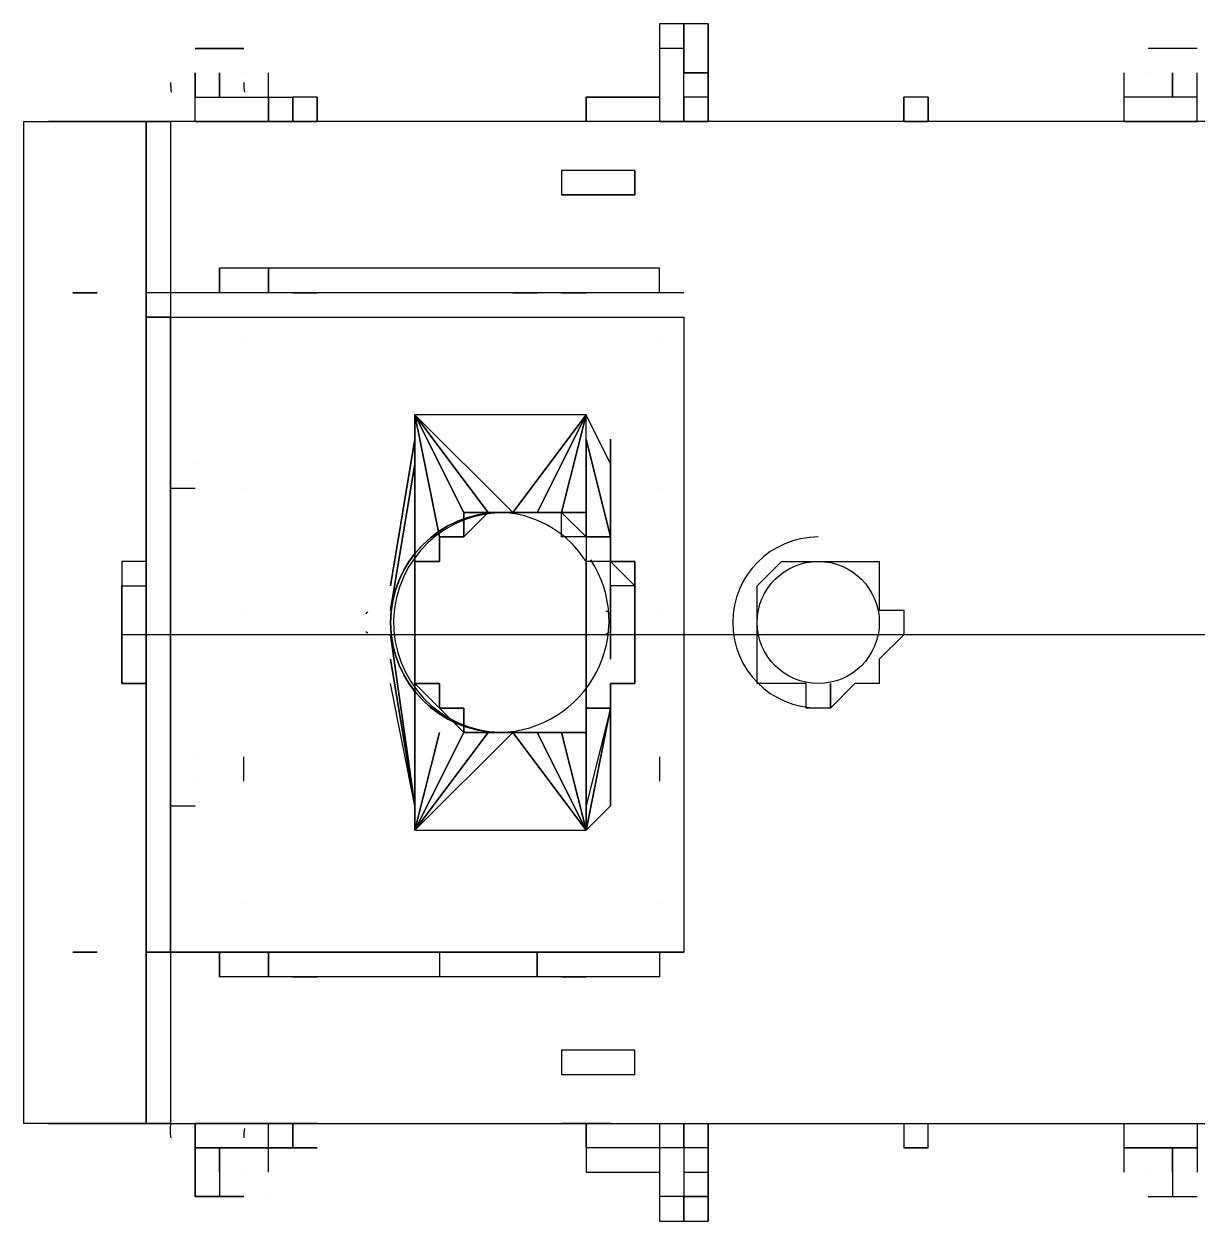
# Model space of a CAD drawing. Header units: metres. Extents: x -941 to 1333, y -28 to 1490.
# Drawn here: x 832.625 to 833.625, y 363.001 to 364.021 of the extents above; entities that cross this region are included whole.
import ezdxf

# ---------------------------------------------------------------- set-up
doc = ezdxf.new("R2010")
doc.units = ezdxf.units.M

msp = doc.modelspace()

# ---------------------------------------------------------------- linework, layer by layer
at = {"lineweight": 25}
for points in [[(833.18779, 364.00037), (833.18779, 364.0212), (833.16696, 364.0212), (833.16696, 364.00037), (833.16696, 363.93789), (833.18779, 363.93789), (833.20861, 363.93789)], [(833.16696, 364.0212), (833.16696, 364.0212)], [(833.16696, 364.0212), (833.16696, 364.0212)], [(833.16696, 364.0212), (833.16696, 364.00037), (833.16696, 363.97954)], [(833.16696, 364.0212), (833.16696, 364.0212)], [(833.16696, 364.0212), (833.16696, 364.0212)], [(833.20861, 364.0212), (833.18779, 364.0212), (833.18779, 364.00037), (833.18779, 363.97954), (833.20861, 363.97954), (833.18779, 363.97954)], [(833.18779, 364.0212), (833.18779, 364.0212)], [(833.20861, 364.0212), (833.20861, 364.0212)], [(833.20861, 364.0212), (833.20861, 364.0212)], [(833.20861, 364.0212), (833.20861, 364.0212)], [(833.20861, 364.0212), (833.20861, 364.0212)], [(833.20861, 363.95872), (833.18779, 363.95872), (833.18779, 363.93789), (833.18779, 364.00037), (833.16696, 364.00037)], [(833.18779, 364.00037), (833.18779, 364.00037)], [(833.20861, 364.00037), (833.20861, 364.00037)], [(833.20861, 363.93789), (833.20861, 364.00037), (833.20861, 363.93789)], [(833.20861, 364.00037), (833.20861, 364.00037)], [(833.62518, 364.00037), (833.58353, 364.00037)], [(832.77122, 363.97954), (832.77122, 363.97954)], [(832.77122, 363.97954), (832.77122, 363.97954)], [(832.77122, 363.97954), (832.77122, 363.97954)], [(832.77122, 363.97954), (832.77122, 363.95872)], [(832.77122, 363.97954), (832.77122, 363.95872)], [(832.8337, 363.93789), (832.77122, 363.93789), (832.77122, 363.95872), (832.8337, 363.95872), (832.8337, 363.97954)], [(832.77122, 363.95872), (832.77122, 363.97954)], [(832.77122, 363.97954), (832.77122, 363.97954)], [(832.77122, 363.97954), (832.77122, 363.97954)], [(832.77122, 363.95872), (832.77122, 363.97954)], [(832.79205, 363.97954), (832.79205, 363.97954)], [(832.79205, 363.97954), (832.79205, 363.97954)], [(832.79205, 363.97954), (832.79205, 363.97954)], [(832.79205, 363.97954), (832.79205, 363.97954)], [(832.79205, 363.95872), (832.79205, 363.97954)], [(832.79205, 363.97954), (832.79205, 363.97954)], [(832.79205, 363.97954), (832.79205, 363.95872)], [(832.81288, 363.97954), (832.81288, 363.97954)], [(832.81288, 363.97954), (832.81288, 363.97954)], [(832.8337, 363.97954), (832.8337, 363.97954)], [(833.16696, 363.97954), (833.16696, 363.97954)], [(833.16696, 363.97954), (833.16696, 363.97954)], [(833.16696, 363.97954), (833.16696, 363.97954)], [(833.18779, 363.97954), (833.18779, 363.97954)], [(833.5627, 363.97954), (833.5627, 363.93789), (833.62518, 363.93789), (833.62518, 363.97954)], [(833.58353, 363.97954), (833.58353, 363.97954)], [(833.60435, 363.97954), (833.60435, 363.97954)], [(833.60435, 363.97954), (833.60435, 363.95872)], [(833.62518, 363.97954), (833.62518, 363.97954)], [(832.77122, 363.95872), (832.77122, 363.95872)], [(832.77122, 363.93789), (832.77122, 363.95872)], [(832.77122, 363.95872), (832.77122, 363.95872)], [(832.77122, 363.95872), (832.77122, 363.95872)], [(832.79205, 363.95872), (832.79205, 363.95872)], [(832.79205, 363.95872), (832.79205, 363.95872)], [(832.79205, 363.95872), (832.79205, 363.95872)], [(832.79205, 363.95872), (832.79205, 363.95872)], [(832.8337, 363.95872), (832.8337, 363.93789)], [(832.8337, 363.95872), (832.85453, 363.95872)], [(832.87536, 363.93789), (832.87536, 363.95872), (832.85453, 363.95872), (832.85453, 363.93789), (832.85453, 363.95872), (832.85453, 363.93789), (832.85453, 363.95872)], [(832.85453, 363.95872), (832.85453, 363.95872)], [(832.87536, 363.93789), (832.87536, 363.95872)], [(832.87536, 363.93789), (832.87536, 363.95872)], [(833.10447, 363.95872), (833.10447, 363.95872)], [(833.1253, 363.95872), (833.1253, 363.95872)], [(833.18779, 363.95872), (833.18779, 363.95872)], [(833.20861, 363.95872), (833.20861, 363.95872)], [(833.37524, 363.93789), (833.37524, 363.95872), (833.37524, 363.93789), (833.37524, 363.95872), (833.37524, 363.93789), (833.37524, 363.95872), (833.37524, 363.93789), (833.39607, 363.93789), (833.39607, 363.95872), (833.39607, 363.93789), (833.39607, 363.95872), (833.37524, 363.95872)], [(833.62518, 363.95872), (833.5627, 363.95872)], [(833.60435, 363.95872), (833.60435, 363.95872)], [(833.18779, 363.79209), (832.72956, 363.79209), (832.72956, 363.77126), (832.75039, 363.77126), (832.72956, 363.77126), (832.72956, 363.56298), (832.70873, 363.56298), (832.70873, 363.54215), (832.72956, 363.54215), (832.72956, 363.45883), (832.72956, 363.25055), (832.72956, 363.22972), (832.75039, 363.22972), (832.75039, 363.08392), (832.72956, 363.08392), (832.62542, 363.08392), (832.62542, 363.93789), (832.72956, 363.93789), (832.75039, 363.93789), (832.75039, 363.79209), (832.75039, 363.77126), (832.75039, 363.64629), (832.75039, 363.37552), (832.75039, 363.22972), (833.18779, 363.22972), (832.72956, 363.22972), (832.75039, 363.22972), (832.75039, 363.37552), (832.75039, 363.64629), (832.75039, 363.77126), (833.18779, 363.77126), (833.18779, 363.22972)], [(832.64625, 363.93789), (832.64625, 363.93789)], [(832.75039, 363.93789), (832.64625, 363.93789)], [(832.72956, 363.93789), (832.72956, 363.93789)], [(832.72956, 363.93789), (832.72956, 363.93789)], [(832.72956, 363.93789), (832.72956, 363.93789)], [(832.72956, 363.93789), (832.72956, 363.93789)], [(832.72956, 363.93789), (832.72956, 363.93789)], [(834.6666, 363.93789), (834.62495, 363.93789), (834.64577, 363.93789), (834.74992, 363.93789), (832.72956, 363.93789), (832.72956, 363.77126)], [(832.72956, 363.08392), (832.72956, 363.45883), (832.72956, 363.54215), (832.72956, 363.56298), (832.72956, 363.93789)], [(832.72956, 363.93789), (832.72956, 363.93789)], [(832.75039, 363.93789), (832.75039, 363.93789)], [(832.77122, 363.93789), (832.77122, 363.93789)], [(832.77122, 363.93789), (832.77122, 363.93789)], [(832.77122, 363.93789), (832.77122, 363.93789)], [(832.77122, 363.93789), (832.87536, 363.93789)], [(832.77122, 363.93789), (832.77122, 363.93789)], [(832.77122, 363.93789), (832.77122, 363.93789)], [(832.77122, 363.93789), (832.77122, 363.93789)], [(832.77122, 363.93789), (832.77122, 363.93789)], [(832.79205, 363.93789), (832.79205, 363.93789)], [(832.79205, 363.93789), (832.79205, 363.93789)], [(832.81288, 363.93789), (832.81288, 363.93789)], [(832.87536, 363.93789), (832.8337, 363.93789)], [(832.8337, 363.93789), (832.8337, 363.93789)], [(832.85453, 363.93789), (832.85453, 363.93789)], [(832.87536, 363.93789), (832.87536, 363.93789)], [(832.87536, 363.93789), (832.87536, 363.93789)], [(832.87536, 363.93789), (832.87536, 363.93789)], [(832.87536, 363.93789), (832.87536, 363.93789)], [(833.08364, 363.93789), (833.08364, 363.93789)], [(833.1253, 363.93789), (833.08364, 363.93789)], [(833.10447, 363.93789), (833.10447, 363.93789)], [(833.10447, 363.93789), (833.10447, 363.93789)], [(833.1253, 363.93789), (833.1253, 363.93789)], [(833.1253, 363.93789), (833.1253, 363.93789)], [(833.18779, 363.93789), (833.18779, 363.93789)], [(833.20861, 363.93789), (833.20861, 363.93789)], [(833.37524, 363.93789), (833.37524, 363.93789)], [(833.37524, 363.93789), (833.37524, 363.93789)], [(833.37524, 363.93789), (833.37524, 363.93789)], [(833.39607, 363.93789), (833.39607, 363.93789)], [(833.39607, 363.93789), (833.39607, 363.93789)], [(833.39607, 363.93789), (833.39607, 363.93789)], [(833.14613, 363.89623), (833.14613, 363.8754)], [(833.08364, 363.8754), (833.08364, 363.8754)], [(833.14613, 363.8754), (833.08364, 363.8754), (833.14613, 363.8754)], [(833.08364, 363.8754), (833.08364, 363.8754)], [(833.14613, 363.8754), (833.14613, 363.8754)], [(833.14613, 363.8754), (833.14613, 363.8754)], [(833.14613, 363.8754), (833.14613, 363.8754)], [(832.72956, 363.83375), (832.72956, 363.83375)], [(832.72956, 363.83375), (832.72956, 363.83375)], [(832.72956, 363.83375), (832.72956, 363.83375)], [(832.72956, 363.83375), (832.72956, 363.83375)], [(832.72956, 363.83375), (832.72956, 363.83375)], [(832.72956, 363.83375), (832.72956, 363.83375)], [(833.16696, 363.79209), (833.16696, 363.81292), (832.79205, 363.81292)], [(832.66708, 363.79209), (832.66708, 363.79209)], [(832.66708, 363.79209), (832.6879, 363.79209), (832.66708, 363.79209)], [(832.66708, 363.79209), (832.66708, 363.79209)], [(832.6879, 363.79209), (832.6879, 363.79209)], [(832.6879, 363.79209), (832.6879, 363.79209)], [(832.85453, 363.79209), (832.85453, 363.79209)], [(832.85453, 363.79209), (832.85453, 363.79209)], [(832.85453, 363.79209), (832.85453, 363.79209)], [(832.85453, 363.79209), (832.85453, 363.79209)], [(832.85453, 363.79209), (832.85453, 363.79209)], [(832.85453, 363.79209), (832.85453, 363.79209)], [(832.87536, 363.79209), (832.87536, 363.79209)], [(832.87536, 363.79209), (832.87536, 363.79209)], [(832.9795, 363.79209), (832.9795, 363.79209)], [(832.9795, 363.79209), (832.9795, 363.79209)], [(832.9795, 363.79209), (832.9795, 363.79209)], [(832.9795, 363.79209), (832.9795, 363.79209)], [(832.9795, 363.79209), (832.9795, 363.79209)], [(832.9795, 363.79209), (832.9795, 363.79209)], [(832.9795, 363.79209), (832.9795, 363.79209)], [(833.04199, 363.79209), (833.04199, 363.79209)], [(833.04199, 363.79209), (833.04199, 363.79209)], [(833.04199, 363.79209), (833.04199, 363.79209)], [(833.04199, 363.79209), (833.04199, 363.79209)], [(833.04199, 363.79209), (833.06282, 363.79209)], [(833.06282, 363.79209), (833.06282, 363.79209)], [(833.06282, 363.79209), (833.06282, 363.79209)], [(833.06282, 363.79209), (833.06282, 363.79209)], [(833.06282, 363.79209), (833.06282, 363.79209)], [(833.06282, 363.79209), (833.06282, 363.79209)], [(833.08364, 363.79209), (833.08364, 363.79209)], [(833.08364, 363.79209), (833.08364, 363.79209)], [(833.08364, 363.79209), (833.08364, 363.79209)], [(833.08364, 363.79209), (833.08364, 363.79209)], [(833.08364, 363.79209), (833.08364, 363.79209)], [(833.10447, 363.79209), (833.10447, 363.79209)], [(833.10447, 363.79209), (833.10447, 363.79209)], [(833.10447, 363.79209), (833.10447, 363.79209)], [(833.10447, 363.79209), (833.10447, 363.79209)], [(832.72956, 363.77126), (832.72956, 363.77126)], [(832.72956, 363.77126), (832.72956, 363.77126)], [(832.72956, 363.77126), (832.72956, 363.77126)], [(832.72956, 363.77126), (832.72956, 363.77126)], [(832.72956, 363.77126), (832.72956, 363.77126)], [(832.72956, 363.77126), (832.72956, 363.77126)], [(832.75039, 363.77126), (832.72956, 363.77126), (832.75039, 363.77126)], [(832.72956, 363.77126), (832.72956, 363.77126)], [(833.16696, 363.77126), (833.16696, 363.77126)], [(832.81288, 363.75043), (832.81288, 363.75043)], [(832.81288, 363.75043), (832.81288, 363.75043)], [(832.81288, 363.75043), (832.81288, 363.75043)], [(832.81288, 363.75043), (832.81288, 363.75043)], [(832.81288, 363.75043), (832.81288, 363.75043)], [(833.16696, 363.75043), (833.16696, 363.75043)], [(833.16696, 363.75043), (833.16696, 363.75043)], [(833.16696, 363.75043), (833.16696, 363.75043)], [(833.16696, 363.75043), (833.16696, 363.75043)], [(833.16696, 363.75043), (833.16696, 363.75043)], [(833.16696, 363.75043), (833.16696, 363.75043)], [(832.95867, 363.68795), (832.95867, 363.68795)], [(832.95867, 363.68795), (832.95867, 363.68795)], [(832.95867, 363.68795), (832.95867, 363.68795)], [(832.95867, 363.68795), (832.95867, 363.68795)], [(833.10447, 363.68795), (832.95867, 363.68795)], [(832.95867, 363.68795), (832.95867, 363.68795)], [(832.95867, 363.68795), (832.95867, 363.68795)], [(832.95867, 363.68795), (832.95867, 363.68795)], [(832.9795, 363.58381), (832.95867, 363.68795), (832.9795, 363.58381)], [(833.00033, 363.60463), (832.95867, 363.68795), (833.00033, 363.60463)], [(833.02116, 363.60463), (832.95867, 363.68795), (833.02116, 363.60463)], [(833.10447, 363.68795), (833.10447, 363.68795)], [(833.10447, 363.68795), (833.10447, 363.68795)], [(833.10447, 363.68795), (833.10447, 363.68795)], [(833.10447, 363.68795), (833.10447, 363.68795)], [(833.10447, 363.66712), (833.10447, 363.68795)], [(833.10447, 363.66712), (833.10447, 363.68795)], [(833.1253, 363.64629), (833.10447, 363.68795)], [(833.10447, 363.68795), (833.10447, 363.68795)], [(833.10447, 363.68795), (833.10447, 363.68795)], [(832.75039, 363.66712), (832.75039, 363.66712)], [(832.75039, 363.66712), (832.75039, 363.66712)], [(832.75039, 363.66712), (832.75039, 363.66712)], [(832.75039, 363.66712), (832.75039, 363.66712)], [(832.93785, 363.54215), (832.95867, 363.66712), (832.93785, 363.54215)], [(832.95867, 363.66712), (832.95867, 363.66712)], [(832.95867, 363.66712), (832.95867, 363.66712)], [(832.95867, 363.66712), (832.95867, 363.66712)], [(832.95867, 363.66712), (832.95867, 363.66712)], [(832.95867, 363.66712), (832.95867, 363.66712)], [(833.10447, 363.66712), (833.10447, 363.66712)], [(833.10447, 363.66712), (833.10447, 363.66712)], [(833.10447, 363.66712), (833.10447, 363.66712)], [(833.10447, 363.66712), (833.10447, 363.66712)], [(833.10447, 363.66712), (833.10447, 363.66712)], [(833.10447, 363.58381), (833.10447, 363.66712), (833.10447, 363.58381)], [(833.10447, 363.66712), (833.1253, 363.58381), (833.10447, 363.66712), (833.1253, 363.58381)], [(833.1253, 363.64629), (833.1253, 363.66712)], [(833.1253, 363.66712), (833.1253, 363.56298), (833.1253, 363.64629)], [(832.72956, 363.64629), (832.72956, 363.64629)], [(832.72956, 363.64629), (832.72956, 363.64629)], [(832.72956, 363.64629), (832.72956, 363.64629)], [(832.72956, 363.64629), (832.72956, 363.64629)], [(832.72956, 363.64629), (832.72956, 363.64629)], [(832.75039, 363.64629), (832.75039, 363.64629)], [(832.75039, 363.64629), (832.75039, 363.64629)], [(832.75039, 363.64629), (832.75039, 363.64629)], [(832.75039, 363.64629), (832.75039, 363.64629)], [(832.75039, 363.64629), (832.75039, 363.64629)], [(832.75039, 363.64629), (832.75039, 363.64629)], [(832.75039, 363.64629), (832.75039, 363.64629)], [(832.75039, 363.64629), (832.75039, 363.64629)], [(832.75039, 363.64629), (832.75039, 363.64629)], [(832.75039, 363.64629), (832.75039, 363.64629)], [(832.75039, 363.64629), (832.75039, 363.64629)], [(832.75039, 363.64629), (832.75039, 363.64629)], [(832.77122, 363.64629), (832.77122, 363.64629)], [(832.77122, 363.64629), (832.77122, 363.64629)], [(832.77122, 363.64629), (832.77122, 363.64629)], [(832.77122, 363.64629), (832.77122, 363.64629)], [(832.77122, 363.64629), (832.77122, 363.64629)], [(832.93785, 363.52132), (832.95867, 363.64629), (832.93785, 363.52132)], [(832.95867, 363.64629), (832.95867, 363.64629)], [(832.95867, 363.64629), (832.95867, 363.64629)], [(833.1253, 363.56298), (833.1253, 363.64629)], [(833.1253, 363.64629), (833.1253, 363.64629)], [(832.72956, 363.62546), (832.72956, 363.62546)], [(832.72956, 363.62546), (832.72956, 363.62546)], [(832.75039, 363.62546), (832.75039, 363.62546)], [(832.75039, 363.62546), (832.77122, 363.62546)], [(832.75039, 363.62546), (832.75039, 363.62546)], [(832.75039, 363.62546), (832.75039, 363.62546)], [(832.75039, 363.62546), (832.75039, 363.62546)], [(832.75039, 363.62546), (832.75039, 363.62546)], [(832.75039, 363.62546), (832.75039, 363.62546)], [(832.75039, 363.62546), (832.75039, 363.62546)], [(832.75039, 363.62546), (832.75039, 363.62546)], [(832.75039, 363.62546), (832.75039, 363.62546)], [(832.77122, 363.62546), (832.77122, 363.62546)], [(832.77122, 363.62546), (832.77122, 363.62546)], [(832.81288, 363.62546), (832.81288, 363.62546)], [(832.81288, 363.62546), (832.81288, 363.62546)], [(832.81288, 363.62546), (832.81288, 363.62546)], [(832.81288, 363.62546), (832.81288, 363.62546)], [(832.81288, 363.62546), (832.81288, 363.62546)], [(833.16696, 363.62546), (833.16696, 363.62546)], [(833.16696, 363.62546), (833.16696, 363.62546)], [(833.16696, 363.62546), (833.16696, 363.62546)], [(833.16696, 363.62546), (833.16696, 363.62546)], [(833.16696, 363.62546), (833.16696, 363.62546)], [(833.16696, 363.62546), (833.16696, 363.62546)], [(833.04199, 363.60463), (833.04199, 363.60463)], [(833.04199, 363.60463), (833.04199, 363.60463)], [(833.10447, 363.58381), (833.10447, 363.43801)], [(832.72956, 363.56298), (832.72956, 363.56298)], [(832.72956, 363.56298), (832.72956, 363.56298)], [(833.1253, 363.56298), (833.10447, 363.56298)], [(833.10447, 363.56298), (833.10447, 363.43801)], [(833.1253, 363.56298), (833.1253, 363.56298)], [(833.1253, 363.56298), (833.1253, 363.56298)], [(833.1253, 363.50049), (833.1253, 363.52132), (833.1253, 363.54215), (833.1253, 363.56298)], [(833.31276, 363.56298), (833.31276, 363.56298)], [(833.31276, 363.56298), (833.31276, 363.56298)], [(833.31276, 363.56298), (833.31276, 363.56298)], [(833.31276, 363.56298), (833.31276, 363.56298)], [(833.31276, 363.56298), (833.31276, 363.56298)], [(833.31276, 363.56298), (833.31276, 363.56298)], [(833.31276, 363.56298), (833.31276, 363.56298)], [(833.31276, 363.56298), (833.31276, 363.56298)], [(833.31276, 363.56298), (833.31276, 363.56298)], [(833.31276, 363.56298), (833.31276, 363.56298)], [(832.70873, 363.54215), (832.70873, 363.54215)], [(832.70873, 363.54215), (832.70873, 363.54215)], [(832.72956, 363.54215), (832.72956, 363.54215)], [(832.72956, 363.54215), (832.72956, 363.54215)], [(832.72956, 363.54215), (832.72956, 363.54215)], [(833.1253, 363.54215), (833.1253, 363.54215)], [(833.1253, 363.54215), (833.1253, 363.54215)], [(833.1253, 363.54215), (833.1253, 363.54215)], [(833.1253, 363.54215), (833.1253, 363.50049), (833.1253, 363.52132)], [(833.25027, 363.54215), (833.25027, 363.54215)], [(833.25027, 363.54215), (833.25027, 363.54215)], [(833.25027, 363.54215), (833.25027, 363.54215)], [(833.25027, 363.54215), (833.25027, 363.54215)], [(833.25027, 363.54215), (833.25027, 363.54215)], [(833.25027, 363.54215), (833.25027, 363.54215)], [(833.35441, 363.54215), (833.35441, 363.54215)], [(833.35441, 363.54215), (833.35441, 363.54215)], [(833.35441, 363.54215), (833.35441, 363.54215)], [(833.35441, 363.54215), (833.35441, 363.54215)], [(833.35441, 363.54215), (833.35441, 363.54215)], [(833.35441, 363.54215), (833.35441, 363.54215)], [(832.81288, 363.52132), (832.81288, 363.52132)], [(833.1253, 363.52132), (833.1253, 363.52132)], [(833.1253, 363.52132), (833.1253, 363.52132)], [(833.1253, 363.52132), (833.1253, 363.52132)], [(833.16696, 363.52132), (833.16696, 363.52132)], [(834.74992, 363.50049), (832.70873, 363.50049)], [(832.81288, 363.50049), (832.81288, 363.50049)], [(832.81288, 363.50049), (832.81288, 363.50049)], [(832.81288, 363.50049), (832.81288, 363.50049)], [(832.81288, 363.50049), (832.81288, 363.50049)], [(832.93785, 363.50049), (832.93785, 363.50049)], [(832.93785, 363.47966), (832.95867, 363.35469), (832.93785, 363.50049), (832.95867, 363.35469), (832.95867, 363.33386), (833.10447, 363.33386), (833.04199, 363.41718), (833.10447, 363.33386), (833.06282, 363.41718), (833.10447, 363.33386), (833.08364, 363.41718), (833.10447, 363.33386), (833.08364, 363.41718), (833.10447, 363.33386), (833.10447, 363.41718), (833.10447, 363.33386), (833.1253, 363.43801), (833.10447, 363.33386)], [(833.1253, 363.47966), (833.1253, 363.50049), (833.10447, 363.50049)], [(833.1253, 363.50049), (833.1253, 363.50049)], [(833.1253, 363.50049), (833.1253, 363.50049)], [(833.1253, 363.47966), (833.1253, 363.50049), (833.1253, 363.47966)], [(833.16696, 363.50049), (833.16696, 363.50049)], [(833.16696, 363.50049), (833.16696, 363.50049)], [(833.16696, 363.50049), (833.16696, 363.50049)], [(833.16696, 363.50049), (833.16696, 363.50049)], [(833.16696, 363.50049), (833.16696, 363.50049)], [(833.16696, 363.50049), (833.16696, 363.50049)], [(833.37524, 363.50049), (833.37524, 363.50049)], [(832.70873, 363.47966), (832.70873, 363.47966)], [(832.70873, 363.47966), (832.70873, 363.47966)], [(832.93785, 363.47966), (832.93785, 363.47966)], [(832.93785, 363.47966), (832.93785, 363.47966)], [(832.95867, 363.33386), (832.95867, 363.45883), (832.95867, 363.33386), (832.95867, 363.43801), (832.95867, 363.33386), (832.9795, 363.41718), (832.95867, 363.33386), (833.00033, 363.41718), (832.95867, 363.33386), (833.02116, 363.41718), (832.95867, 363.33386), (833.04199, 363.41718), (832.95867, 363.33386), (832.95867, 363.35469), (832.93785, 363.47966), (832.95867, 363.35469), (832.93785, 363.45883)], [(832.93785, 363.47966), (832.93785, 363.47966)], [(833.1253, 363.47966), (833.1253, 363.47966)], [(833.1253, 363.47966), (833.1253, 363.47966)], [(833.1253, 363.47966), (833.1253, 363.47966)], [(833.1253, 363.47966), (833.1253, 363.47966)], [(833.25027, 363.47966), (833.25027, 363.47966)], [(833.25027, 363.47966), (833.25027, 363.47966)], [(833.25027, 363.47966), (833.25027, 363.47966)], [(833.25027, 363.47966), (833.25027, 363.47966)], [(833.25027, 363.47966), (833.25027, 363.47966)], [(833.35441, 363.47966), (833.35441, 363.47966)], [(833.35441, 363.47966), (833.35441, 363.47966)], [(833.35441, 363.47966), (833.35441, 363.47966)], [(833.35441, 363.47966), (833.35441, 363.47966)], [(833.35441, 363.47966), (833.35441, 363.47966)], [(833.35441, 363.47966), (833.35441, 363.47966)], [(832.72956, 363.45883), (832.72956, 363.45883)], [(832.72956, 363.45883), (832.72956, 363.45883)], [(832.72956, 363.45883), (832.72956, 363.45883)], [(832.72956, 363.45883), (832.72956, 363.45883)], [(833.31276, 363.45883), (833.31276, 363.45883)], [(833.31276, 363.45883), (833.31276, 363.45883)], [(833.31276, 363.45883), (833.31276, 363.43801)], [(833.31276, 363.45883), (833.31276, 363.45883)], [(833.31276, 363.45883), (833.31276, 363.45883)], [(833.31276, 363.45883), (833.31276, 363.45883)], [(833.31276, 363.45883), (833.31276, 363.45883)], [(833.31276, 363.45883), (833.31276, 363.45883)], [(833.31276, 363.45883), (833.31276, 363.45883)], [(833.31276, 363.43801), (833.31276, 363.43801)], [(833.04199, 363.41718), (833.04199, 363.41718)], [(833.04199, 363.41718), (833.04199, 363.41718)], [(833.04199, 363.41718), (833.04199, 363.41718)], [(833.04199, 363.41718), (833.04199, 363.41718)], [(833.06282, 363.41718), (833.06282, 363.41718)], [(833.06282, 363.41718), (833.06282, 363.41718)], [(832.75039, 363.39635), (832.75039, 363.39635)], [(832.75039, 363.39635), (832.75039, 363.39635)], [(832.75039, 363.39635), (832.75039, 363.39635)], [(832.75039, 363.39635), (832.75039, 363.39635)], [(832.75039, 363.39635), (832.75039, 363.39635)], [(832.75039, 363.39635), (832.75039, 363.39635)], [(832.75039, 363.39635), (832.75039, 363.39635)], [(832.77122, 363.39635), (832.77122, 363.39635)], [(832.81288, 363.39635), (832.81288, 363.39635)], [(832.81288, 363.37552), (832.81288, 363.39635)], [(832.81288, 363.39635), (832.81288, 363.39635)], [(832.81288, 363.39635), (832.81288, 363.39635)], [(832.81288, 363.39635), (832.81288, 363.39635)], [(833.16696, 363.39635), (833.16696, 363.39635)], [(833.16696, 363.39635), (833.16696, 363.39635)], [(833.16696, 363.39635), (833.16696, 363.39635)], [(833.16696, 363.39635), (833.16696, 363.39635)], [(833.16696, 363.39635), (833.16696, 363.39635)], [(833.16696, 363.39635), (833.16696, 363.37552)], [(832.72956, 363.37552), (832.72956, 363.37552)], [(832.72956, 363.37552), (832.72956, 363.37552)], [(832.72956, 363.37552), (832.72956, 363.37552)], [(832.72956, 363.37552), (832.72956, 363.37552)], [(832.72956, 363.37552), (832.72956, 363.37552)], [(832.72956, 363.37552), (832.72956, 363.37552)], [(832.75039, 363.37552), (832.75039, 363.37552)], [(832.75039, 363.37552), (832.75039, 363.37552)], [(832.75039, 363.37552), (832.75039, 363.37552)], [(832.75039, 363.37552), (832.75039, 363.37552)], [(832.75039, 363.37552), (832.75039, 363.37552)], [(832.75039, 363.37552), (832.75039, 363.37552)], [(832.75039, 363.37552), (832.75039, 363.37552)], [(832.75039, 363.37552), (832.75039, 363.37552)], [(832.77122, 363.37552), (832.77122, 363.37552)], [(832.77122, 363.37552), (832.77122, 363.37552)], [(832.77122, 363.37552), (832.77122, 363.37552)], [(832.77122, 363.37552), (832.77122, 363.37552)], [(832.77122, 363.37552), (832.77122, 363.37552)], [(832.81288, 363.37552), (832.81288, 363.37552)], [(833.16696, 363.37552), (833.16696, 363.37552)], [(832.75039, 363.35469), (832.75039, 363.35469)], [(832.75039, 363.35469), (832.77122, 363.35469)], [(832.75039, 363.35469), (832.75039, 363.35469)], [(832.75039, 363.35469), (832.75039, 363.35469)], [(832.75039, 363.35469), (832.75039, 363.35469)], [(832.75039, 363.35469), (832.75039, 363.35469)], [(832.75039, 363.35469), (832.75039, 363.35469)], [(832.75039, 363.35469), (832.75039, 363.35469)], [(832.75039, 363.35469), (832.75039, 363.35469)], [(832.75039, 363.35469), (832.75039, 363.35469)], [(832.77122, 363.35469), (832.77122, 363.35469)], [(832.77122, 363.35469), (832.77122, 363.35469)], [(832.95867, 363.35469), (832.95867, 363.35469)], [(832.95867, 363.35469), (832.95867, 363.35469)], [(832.95867, 363.35469), (832.95867, 363.35469)], [(832.95867, 363.35469), (832.95867, 363.35469)], [(832.95867, 363.35469), (832.95867, 363.35469)], [(833.10447, 363.35469), (833.10447, 363.35469)], [(833.10447, 363.35469), (833.10447, 363.35469)], [(833.1253, 363.35469), (833.1253, 363.35469)], [(832.95867, 363.33386), (832.95867, 363.33386)], [(832.95867, 363.33386), (832.95867, 363.33386)], [(832.95867, 363.33386), (832.95867, 363.33386)], [(832.95867, 363.33386), (832.95867, 363.33386)], [(832.95867, 363.33386), (832.95867, 363.33386)], [(832.95867, 363.33386), (832.95867, 363.33386)], [(832.95867, 363.33386), (832.95867, 363.33386)], [(832.95867, 363.33386), (832.95867, 363.33386)], [(832.95867, 363.33386), (832.95867, 363.33386)], [(833.10447, 363.33386), (833.10447, 363.33386)], [(833.10447, 363.33386), (833.10447, 363.33386)], [(833.10447, 363.33386), (833.10447, 363.33386)], [(833.10447, 363.33386), (833.10447, 363.33386)], [(833.10447, 363.33386), (833.10447, 363.33386)], [(833.10447, 363.33386), (833.10447, 363.33386)], [(833.10447, 363.33386), (833.10447, 363.33386)], [(832.81288, 363.27138), (832.81288, 363.27138)], [(832.81288, 363.27138), (832.81288, 363.27138)], [(832.81288, 363.27138), (832.81288, 363.27138)], [(832.81288, 363.27138), (832.81288, 363.27138)], [(832.81288, 363.27138), (832.81288, 363.27138)], [(833.16696, 363.27138), (833.16696, 363.27138)], [(833.16696, 363.27138), (833.16696, 363.27138)], [(833.16696, 363.27138), (833.16696, 363.27138)], [(833.16696, 363.27138), (833.16696, 363.27138)], [(833.16696, 363.27138), (833.16696, 363.27138)], [(833.16696, 363.27138), (833.16696, 363.27138)], [(832.72956, 363.25055), (832.72956, 363.25055)], [(832.72956, 363.25055), (832.72956, 363.22972), (832.72956, 363.08392), (834.74992, 363.08392), (834.64577, 363.08392)], [(832.66708, 363.22972), (832.66708, 363.22972)], [(832.66708, 363.22972), (832.6879, 363.22972), (832.66708, 363.22972)], [(832.66708, 363.22972), (832.66708, 363.22972)], [(832.6879, 363.22972), (832.6879, 363.22972)], [(832.6879, 363.22972), (832.6879, 363.22972)], [(832.72956, 363.22972), (832.72956, 363.22972)], [(832.72956, 363.22972), (832.72956, 363.22972)], [(832.72956, 363.22972), (832.72956, 363.22972)], [(832.72956, 363.22972), (832.72956, 363.22972)], [(832.72956, 363.22972), (832.72956, 363.22972)], [(832.72956, 363.22972), (832.72956, 363.22972)], [(832.75039, 363.22972), (832.72956, 363.22972), (832.75039, 363.22972)], [(832.72956, 363.22972), (832.72956, 363.22972)], [(832.75039, 363.22972), (832.75039, 363.22972)], [(833.16696, 363.22972), (833.16696, 363.20889), (832.79205, 363.20889), (832.79205, 363.22972), (832.79205, 363.20889)], [(832.85453, 363.22972), (832.85453, 363.22972)], [(832.85453, 363.22972), (832.85453, 363.22972)], [(832.87536, 363.22972), (832.85453, 363.22972)], [(832.85453, 363.22972), (832.85453, 363.22972)], [(832.85453, 363.22972), (832.85453, 363.22972)], [(832.85453, 363.22972), (832.85453, 363.22972)], [(832.85453, 363.22972), (832.85453, 363.22972)], [(832.87536, 363.22972), (832.87536, 363.22972)], [(832.87536, 363.22972), (832.87536, 363.22972)], [(832.9795, 363.22972), (832.9795, 363.20889)], [(832.9795, 363.22972), (832.9795, 363.22972)], [(832.9795, 363.22972), (832.9795, 363.22972)], [(832.9795, 363.22972), (832.9795, 363.22972)], [(832.9795, 363.22972), (832.9795, 363.22972)], [(832.9795, 363.22972), (832.9795, 363.22972)], [(832.9795, 363.22972), (832.9795, 363.22972)], [(832.9795, 363.22972), (832.9795, 363.22972)], [(832.9795, 363.22972), (832.9795, 363.22972)], [(833.04199, 363.22972), (833.04199, 363.22972)], [(833.04199, 363.22972), (833.04199, 363.22972)], [(833.04199, 363.22972), (833.04199, 363.22972)], [(833.04199, 363.22972), (833.04199, 363.22972)], [(833.04199, 363.22972), (833.06282, 363.22972)], [(833.06282, 363.22972), (833.06282, 363.22972)], [(833.06282, 363.22972), (833.06282, 363.20889), (833.06282, 363.22972)], [(833.06282, 363.22972), (833.06282, 363.22972)], [(833.06282, 363.22972), (833.06282, 363.22972)], [(833.06282, 363.22972), (833.06282, 363.22972)], [(833.06282, 363.22972), (833.06282, 363.22972)], [(833.06282, 363.22972), (833.06282, 363.22972)], [(833.08364, 363.22972), (833.08364, 363.22972)], [(833.08364, 363.22972), (833.08364, 363.22972)], [(833.10447, 363.22972), (833.08364, 363.22972)], [(833.08364, 363.22972), (833.08364, 363.22972)], [(833.08364, 363.22972), (833.08364, 363.22972)], [(833.08364, 363.22972), (833.08364, 363.22972)], [(833.08364, 363.22972), (833.08364, 363.22972)], [(833.10447, 363.22972), (833.10447, 363.22972)], [(833.10447, 363.22972), (833.10447, 363.22972)], [(833.16696, 363.22972), (833.16696, 363.22972)], [(832.79205, 363.20889), (832.79205, 363.20889)], [(832.85453, 363.20889), (832.85453, 363.20889)], [(832.85453, 363.20889), (832.87536, 363.20889)], [(832.9795, 363.20889), (832.9795, 363.20889)], [(832.9795, 363.20889), (832.9795, 363.20889)], [(832.9795, 363.20889), (832.9795, 363.20889)], [(833.06282, 363.20889), (833.06282, 363.20889)], [(833.08364, 363.20889), (833.08364, 363.20889)], [(833.08364, 363.20889), (833.10447, 363.20889)], [(832.72956, 363.18807), (832.72956, 363.18807)], [(832.72956, 363.18807), (832.72956, 363.18807)], [(832.72956, 363.18807), (832.72956, 363.18807)], [(832.72956, 363.18807), (832.72956, 363.18807)], [(832.72956, 363.18807), (832.72956, 363.18807)], [(832.72956, 363.18807), (832.72956, 363.18807)], [(832.72956, 363.18807), (832.72956, 363.18807)], [(832.72956, 363.18807), (832.72956, 363.18807)], [(832.72956, 363.18807), (832.72956, 363.18807)], [(832.72956, 363.16724), (832.72956, 363.16724)], [(832.72956, 363.16724), (832.72956, 363.16724)], [(833.08364, 363.14641), (833.08364, 363.12558), (833.14613, 363.12558)], [(833.14613, 363.12558), (833.14613, 363.12558)], [(833.14613, 363.12558), (833.14613, 363.12558)], [(832.64625, 363.08392), (832.64625, 363.08392)], [(832.72956, 363.08392), (832.72956, 363.08392)], [(832.72956, 363.08392), (832.72956, 363.08392)], [(832.72956, 363.08392), (832.72956, 363.08392)], [(832.72956, 363.08392), (832.72956, 363.08392)], [(832.75039, 363.08392), (832.75039, 363.08392)], [(832.77122, 363.08392), (832.77122, 363.08392)], [(832.77122, 363.08392), (832.77122, 363.08392)], [(832.87536, 363.08392), (832.77122, 363.08392), (832.77122, 363.0631), (832.77122, 363.08392), (832.77122, 363.0631), (832.77122, 363.08392), (832.77122, 363.0631), (832.8337, 363.0631), (832.8337, 363.08392)], [(832.77122, 363.08392), (832.77122, 363.08392)], [(832.77122, 363.08392), (832.77122, 363.08392)], [(832.77122, 363.08392), (832.77122, 363.08392)], [(832.79205, 363.08392), (832.79205, 363.08392)], [(832.79205, 363.08392), (832.79205, 363.08392)], [(832.81288, 363.08392), (832.81288, 363.08392)], [(832.85453, 363.0631), (832.85453, 363.08392), (832.85453, 363.0631)], [(832.87536, 363.08392), (832.87536, 363.08392)], [(832.87536, 363.08392), (832.87536, 363.08392)], [(833.1253, 363.08392), (833.08364, 363.08392)], [(833.08364, 363.08392), (833.08364, 363.08392)], [(833.20861, 363.0631), (833.18779, 363.0631), (833.16696, 363.0631), (833.1253, 363.0631), (833.10447, 363.0631), (833.10447, 363.08392), (833.10447, 363.0631), (833.10447, 363.04227), (833.1253, 363.04227), (833.16696, 363.04227)], [(833.1253, 363.08392), (833.1253, 363.08392)], [(833.1253, 363.08392), (833.1253, 363.08392)], [(833.16696, 363.08392), (833.16696, 363.02144), (833.16696, 363.00061), (833.18779, 363.00061), (833.18779, 363.02144), (833.16696, 363.02144), (833.16696, 363.00061)], [(833.18779, 363.0631), (833.18779, 363.08392), (833.18779, 363.02144), (833.20861, 363.02144), (833.18779, 363.02144), (833.18779, 363.00061), (833.20861, 363.00061), (833.20861, 363.02144), (833.20861, 363.00061)], [(833.20861, 363.08392), (833.20861, 363.02144), (833.20861, 363.08392)], [(833.37524, 363.08392), (833.37524, 363.0631), (833.39607, 363.0631), (833.39607, 363.08392)], [(833.5627, 363.08392), (833.5627, 363.04227)], [(833.62518, 363.08392), (833.62518, 363.04227)], [(832.77122, 363.0631), (832.77122, 363.0631)], [(832.77122, 363.0631), (832.77122, 363.0631)], [(832.8337, 363.04227), (832.8337, 363.0631), (832.77122, 363.0631), (832.77122, 363.04227), (832.77122, 363.0631)], [(832.77122, 363.0631), (832.77122, 363.0631)], [(832.79205, 363.0631), (832.79205, 363.0631)], [(832.79205, 363.0631), (832.79205, 363.0631)], [(832.79205, 363.0631), (832.79205, 363.0631)], [(832.79205, 363.0631), (832.79205, 363.0631)], [(832.79205, 363.0631), (832.79205, 363.0631)], [(832.79205, 363.0631), (832.79205, 363.02144)], [(832.8337, 363.0631), (832.8337, 363.0631)], [(832.8337, 363.0631), (832.8337, 363.0631)], [(832.8337, 363.0631), (832.8337, 363.0631)], [(832.85453, 363.0631), (832.85453, 363.0631)], [(832.85453, 363.0631), (832.85453, 363.0631)], [(832.85453, 363.0631), (832.85453, 363.0631)], [(832.87536, 363.0631), (832.87536, 363.0631)], [(832.87536, 363.0631), (832.87536, 363.0631)], [(832.87536, 363.0631), (832.87536, 363.0631)], [(833.10447, 363.0631), (833.10447, 363.0631)], [(833.10447, 363.0631), (833.10447, 363.0631)], [(833.10447, 363.0631), (833.10447, 363.0631)], [(833.1253, 363.0631), (833.1253, 363.0631)], [(833.18779, 363.0631), (833.18779, 363.0631)], [(833.20861, 363.0631), (833.20861, 363.0631)], [(833.37524, 363.0631), (833.37524, 363.0631)], [(833.37524, 363.0631), (833.37524, 363.0631)], [(833.37524, 363.0631), (833.37524, 363.0631)], [(833.37524, 363.0631), (833.37524, 363.0631)], [(833.37524, 363.0631), (833.37524, 363.0631)], [(833.37524, 363.0631), (833.37524, 363.0631)], [(833.39607, 363.0631), (833.37524, 363.0631)], [(833.39607, 363.0631), (833.39607, 363.0631)], [(833.39607, 363.0631), (833.39607, 363.0631)], [(833.39607, 363.0631), (833.39607, 363.0631)], [(833.62518, 363.0631), (833.5627, 363.0631), (833.62518, 363.0631)], [(833.60435, 363.0631), (833.60435, 363.0631)], [(833.60435, 363.0631), (833.60435, 363.02144)], [(832.77122, 363.04227), (832.77122, 363.04227)], [(832.77122, 363.04227), (832.77122, 363.04227)], [(832.79205, 363.04227), (832.79205, 363.04227)], [(832.79205, 363.04227), (832.79205, 363.04227)], [(832.79205, 363.04227), (832.79205, 363.04227)], [(832.81288, 363.04227), (832.81288, 363.04227)], [(833.10447, 363.04227), (833.10447, 363.04227)], [(833.18779, 363.04227), (833.18779, 363.04227)], [(833.18779, 363.04227), (833.20861, 363.04227)], [(833.58353, 363.04227), (833.58353, 363.04227)], [(833.60435, 363.04227), (833.60435, 363.04227)], [(832.77122, 363.02144), (832.77122, 363.02144)], [(832.81288, 363.02144), (832.81288, 363.02144)], [(832.8337, 363.02144), (832.8337, 363.02144)], [(833.16696, 363.02144), (833.16696, 363.02144)], [(833.16696, 363.02144), (833.16696, 363.02144)], [(833.16696, 363.02144), (833.16696, 363.02144)], [(833.16696, 363.02144), (833.16696, 363.02144)], [(833.16696, 363.02144), (833.16696, 363.02144)], [(833.18779, 363.02144), (833.18779, 363.02144)], [(833.18779, 363.02144), (833.18779, 363.02144)], [(833.20861, 363.02144), (833.20861, 363.02144)], [(833.20861, 363.02144), (833.20861, 363.02144)], [(833.58353, 363.02144), (833.62518, 363.02144)], [(833.16696, 363.00061), (833.16696, 363.00061)], [(833.18779, 363.00061), (833.18779, 363.00061)], [(833.18779, 363.00061), (833.18779, 363.00061)], [(833.18779, 363.00061), (833.18779, 363.00061)], [(833.20861, 363.00061), (833.20861, 363.00061)], [(833.20861, 363.00061), (833.20861, 363.00061)], [(833.20861, 363.00061), (833.20861, 363.00061)], [(833.20861, 363.00061), (833.20861, 363.00061)]]:
    msp.add_lwpolyline(points, dxfattribs=at)
for points in [[(833.20861, 364.00037), (833.20861, 364.0212)], [(832.81288, 364.00037), (832.77122, 364.00037)], [(832.79205, 363.95872), (832.79205, 363.97954)], [(832.79205, 363.95872), (832.79205, 363.97954)], [(833.60435, 363.95872), (833.60435, 363.97954)], [(832.8337, 363.93789), (832.8337, 363.95872)], [(832.87536, 363.95872), (832.87536, 363.93789)], [(833.1253, 363.95872), (833.16696, 363.95872), (833.1253, 363.95872), (833.10447, 363.95872), (833.10447, 363.93789), (833.10447, 363.95872)], [(833.39607, 363.95872), (833.39607, 363.93789)], [(833.08364, 363.89623), (833.08364, 363.8754), (833.14613, 363.8754), (833.14613, 363.89623)], [(832.79205, 363.81292), (832.79205, 363.79209)], [(832.8337, 363.81292), (832.8337, 363.79209)], [(832.85453, 363.79209), (832.87536, 363.79209)], [(833.06282, 363.79209), (833.04199, 363.79209)], [(833.10447, 363.79209), (833.08364, 363.79209)], [(832.72956, 363.25055), (832.72956, 363.45883), (832.72956, 363.54215), (832.72956, 363.56298), (832.72956, 363.77126), (832.72956, 363.64629), (832.72956, 363.37552), (832.72956, 363.22972)], [(832.95867, 363.66712), (832.95867, 363.68795), (832.95867, 363.64629), (832.93785, 363.52132), (832.95867, 363.64629)], [(832.95867, 363.68795), (832.95867, 363.66712), (832.95867, 363.68795), (833.04199, 363.60463), (833.10447, 363.68795), (833.06282, 363.60463), (833.10447, 363.68795), (833.04199, 363.60463)], [(833.08364, 363.60463), (833.10447, 363.68795), (833.08364, 363.60463), (833.10447, 363.68795)], [(832.95867, 363.56298), (832.95867, 363.66712), (832.95867, 363.58381), (832.95867, 363.66712)], [(833.1253, 363.56298), (833.1253, 363.58381), (833.10447, 363.58381), (833.10447, 363.60463), (833.08364, 363.60463), (833.06282, 363.60463), (833.04199, 363.60463), (833.02116, 363.60463), (833.00033, 363.60463), (833.00033, 363.58381), (832.9795, 363.58381), (832.9795, 363.56298), (832.95867, 363.56298), (832.95867, 363.54215), (832.95867, 363.52132), (832.95867, 363.50049), (832.95867, 363.47966), (832.95867, 363.45883), (832.9795, 363.43801), (833.00033, 363.41718), (833.02116, 363.41718), (833.04199, 363.41718), (833.06282, 363.41718), (833.08364, 363.41718), (833.10447, 363.41718), (833.10447, 363.43801), (833.1253, 363.43801), (833.1253, 363.45883), (833.14613, 363.45883), (833.14613, 363.47966), (833.14613, 363.50049), (833.14613, 363.52132), (833.14613, 363.54215), (833.14613, 363.56298)], [(833.1253, 363.56298), (833.1253, 363.58381), (833.10447, 363.58381), (833.08364, 363.58381), (833.08364, 363.60463), (833.06282, 363.60463), (833.04199, 363.60463), (833.02116, 363.60463), (833.00033, 363.58381), (832.9795, 363.58381), (832.9795, 363.56298), (832.95867, 363.56298), (832.95867, 363.54215), (832.95867, 363.52132), (832.95867, 363.50049), (832.95867, 363.47966), (832.95867, 363.45883), (832.9795, 363.45883), (832.9795, 363.43801), (833.00033, 363.43801), (833.00033, 363.41718), (833.02116, 363.41718), (833.04199, 363.41718), (833.06282, 363.41718), (833.08364, 363.41718), (833.10447, 363.41718), (833.10447, 363.43801), (833.1253, 363.43801), (833.1253, 363.45883), (833.14613, 363.45883), (833.14613, 363.47966), (833.14613, 363.50049), (833.14613, 363.52132), (833.14613, 363.54215), (833.1253, 363.54215)], [(833.06282, 363.41718), (833.04199, 363.41718), (833.02116, 363.41718), (833.00033, 363.41718), (833.00033, 363.43801), (832.9795, 363.43801), (832.9795, 363.45883), (832.95867, 363.45883), (832.95867, 363.47966), (832.95867, 363.50049), (832.95867, 363.52132), (832.95867, 363.54215), (832.95867, 363.56298), (832.9795, 363.56298), (832.9795, 363.58381), (833.00033, 363.58381), (833.00033, 363.60463), (833.02116, 363.60463), (833.04199, 363.60463), (833.06282, 363.60463), (833.08364, 363.60463), (833.10447, 363.58381), (833.1253, 363.58381), (833.1253, 363.56298), (833.14613, 363.54215), (833.14613, 363.52132), (833.14613, 363.50049), (833.14613, 363.47966), (833.14613, 363.45883), (833.1253, 363.45883), (833.1253, 363.43801), (833.10447, 363.43801), (833.10447, 363.41718), (833.08364, 363.41718)], [(833.06282, 363.41718), (833.04199, 363.41718), (833.02116, 363.41718), (833.00033, 363.41718), (832.9795, 363.43801), (832.95867, 363.45883), (832.95867, 363.47966), (832.95867, 363.50049), (832.95867, 363.52132), (832.95867, 363.54215), (832.95867, 363.56298), (832.9795, 363.56298), (832.9795, 363.58381), (833.00033, 363.58381), (833.00033, 363.60463), (833.02116, 363.60463), (833.04199, 363.60463), (833.06282, 363.60463), (833.08364, 363.60463), (833.10447, 363.60463), (833.10447, 363.58381), (833.1253, 363.58381), (833.1253, 363.56298), (833.14613, 363.56298), (833.14613, 363.54215), (833.14613, 363.52132), (833.14613, 363.50049), (833.14613, 363.47966), (833.14613, 363.45883), (833.1253, 363.45883), (833.1253, 363.43801), (833.10447, 363.43801), (833.10447, 363.41718), (833.08364, 363.41718)], [(833.37524, 363.50049), (833.35441, 363.47966), (833.35441, 363.45883), (833.33359, 363.45883), (833.31276, 363.43801), (833.29193, 363.43801), (833.29193, 363.45883), (833.2711, 363.45883), (833.25027, 363.45883), (833.25027, 363.47966), (833.25027, 363.50049), (833.25027, 363.52132), (833.25027, 363.54215), (833.2711, 363.56298), (833.29193, 363.56298), (833.31276, 363.56298), (833.33359, 363.56298), (833.35441, 363.56298), (833.35441, 363.54215), (833.35441, 363.52132), (833.37524, 363.52132)], [(832.72956, 363.45883), (832.70873, 363.45883), (832.70873, 363.47966), (832.70873, 363.54215), (832.70873, 363.47966), (832.70873, 363.45883)], [(833.31276, 363.43801), (833.31276, 363.45883)], [(833.1253, 363.43801), (833.1253, 363.35469), (833.1253, 363.43801), (833.10447, 363.35469), (833.10447, 363.33386), (833.1253, 363.35469)], [(832.8337, 363.22972), (832.8337, 363.20889)], [(833.06282, 363.22972), (833.04199, 363.22972)], [(833.14613, 363.14641), (833.08364, 363.14641), (833.08364, 363.12558), (833.14613, 363.12558)], [(832.77122, 363.02144), (832.77122, 363.0631)], [(832.79205, 363.04227), (832.79205, 363.0631)], [(832.79205, 363.0631), (832.79205, 363.04227)], [(832.87536, 363.0631), (832.85453, 363.0631), (832.8337, 363.0631)], [(833.60435, 363.0631), (833.60435, 363.04227)], [(832.77122, 363.02144), (832.81288, 363.02144)]]:
    msp.add_lwpolyline(points, close=True, dxfattribs=at)
msp.add_lwpolyline([(833.03141, 363.60463, 0.9982761), (833.03141, 363.41718, -0.9982761)], format="xyb", close=True, dxfattribs=at)
for points in [[(833.10447, 363.43801), (833.10447, 363.56298, 0.2325709), (833.03655, 363.6045, 0.9982761), (833.03141, 363.41718, 0.586323), (833.10866, 363.56422)], [(832.64625, 363.08392), (832.75039, 363.08392, 0.0659491), (832.75046, 363.07147)]]:
    msp.add_lwpolyline(points, format="xyb", dxfattribs=at)
msp.add_circle((833.30234, 363.51091), 0.05207, dxfattribs=at)
msp.add_circle((833.30234, 363.51091), 0.05207, dxfattribs=at)
for centre, radius, start, end in [((832.78163, 363.96913), 0.03124, 176.25725, 191.34981), ((832.84411, 363.96913), 0.03124, 176.25725, 191.34981), ((833.03157, 363.51091), 0.09373, 90.09886, 269.90114), ((833.03157, 363.51091), 0.09373, 90.39545, 269.89557), ((833.03157, 363.51091), 0.09373, 90.39545, 269.89557), ((833.30234, 363.51091), 0.0729, 90.09872, 269.90128), ((832.84411, 363.07351), 0.03124, 168.65019, 183.74275)]:
    msp.add_arc(centre, radius, start, end, dxfattribs=at)
for points in [[(832.9184, 363.51987), (832.91775, 363.5195), (832.91718, 363.51892), (832.91668, 363.51814)], [(833.12423, 363.51887), (833.1235, 363.5198), (833.12266, 363.52037), (833.12172, 363.52056)], [(832.91688, 363.50337), (832.91733, 363.50274), (832.91783, 363.50227), (832.91838, 363.50195)], [(833.12172, 363.50125), (833.12266, 363.50144), (833.1235, 363.50201), (833.12423, 363.50294)]]:
    msp.add_open_spline(points, degree=3, dxfattribs=at)

doc.saveas('drawing.dxf')
